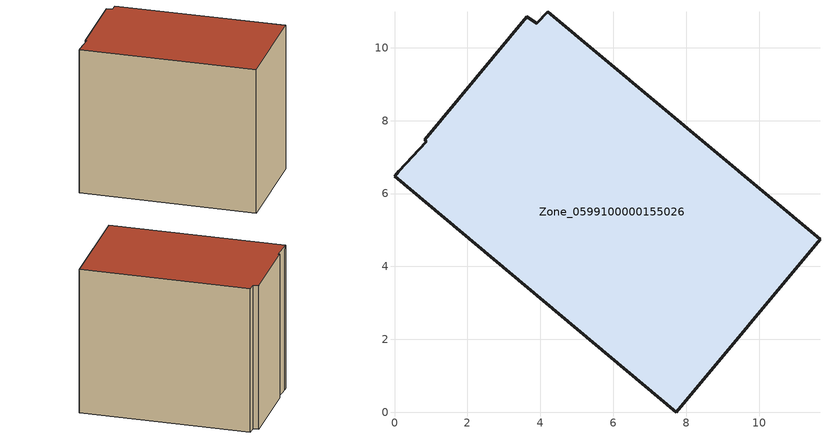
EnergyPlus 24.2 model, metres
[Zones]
Zone_0599100000155026
 floor ground (C_G): 0.12,6.62 0.88,7.43 0.83,7.48 3.63,10.85 3.9,10.67 4.2,10.99 11.67,4.74 7.72,0 0,6.48 z0
 wall outside (C_F): 7.72,0 11.67,4.74 4.2,10.99 3.9,10.67 3.63,10.85 0.83,7.48 0.88,7.43 0.12,6.62 0,6.48 7.72,0 z0:8.63
 roof outside (C_R): 0.12,6.62 0,6.48 7.72,0 11.67,4.74 4.2,10.99 3.9,10.67 3.63,10.85 0.83,7.48 0.88,7.43 z8.63
[BUILDING]
Pand.0599100000155026: North Axis=0; Terrain=City; Loads Convergence Tolerance Value=0.04; Temperature Convergence Tolerance Value=0.4; Solar Distribution=FullExterior; Maximum Number of Warmup Days=25; Minimum Number of Warmup Days=1
[Site:Location]
Rotterdam.The.Hague.AP_ZH_NLD Design_Conditions: Latitude=51.96; Longitude=4.45; Time Zone=1; Elevation=-4.5
[SITE:GROUNDTEMPERATURE:BUILDINGSURFACE]
18, 18, 18, 18, 18, 18, 18, 18, 18, 18, 18, 18
[MATERIAL] Thermal Absorptance=0.9; Solar Absorptance=0.7; Visible Absorptance=0.7
Name | Roughness | Thickness | Conductivity | Density | Specific Heat
G.TI.1946-1964 | MediumSmooth | 0.15 | 1 | 540 | 1210
F.TI.1946-1964 | Rough | 0.3 | 0.857143 | 1920 | 840
R.TI.1946-1964 | MediumRough | 0.2 | 0.277778 | 1500 | 1000
[CONSTRUCTION]
C_G: G.TI.1946-1964
C_F: F.TI.1946-1964
C_R: R.TI.1946-1964
[ZONE]
Zone_0599100000155026: Type=1; Multiplier=1; Ceiling Height=Autocalculate; Volume=Autocalculate; Floor Area=autocalculate; Part of Total Floor Area=Yes
[ZONEINFILTRATION:DESIGNFLOWRATE]
Infil_Zone_0599100000155026: Zone or ZoneList or Space or SpaceList=Zone_0599100000155026; Schedule=AlwaysOn; Design Flow Rate Calculation Method=Flow/Area; Flow Rate per Floor Area=0.003; Constant Term Coefficient=1; Temperature Term Coefficient=0; Velocity Term Coefficient=0; Velocity Squared Term Coefficient=0
[HVACTEMPLATE:ZONE:IDEALLOADSAIRSYSTEM]
Zone_0599100000155026: Maximum Heating Supply Air Temperature=50; Minimum Cooling Supply Air Temperature=13; Maximum Heating Supply Air Humidity Ratio=0.0156; Minimum Cooling Supply Air Humidity Ratio=0.0077; Heating Limit=NoLimit; Cooling Limit=NoLimit; Dehumidification Control Type=ConstantSensibleHeatRatio; Cooling Sensible Heat Ratio=0.7; Dehumidification Setpoint=60; Humidification Control Type=None; Humidification Setpoint=30; Outdoor Air Method=None; Outdoor Air Flow Rate per Person=0.00944; Outdoor Air Flow Rate per Zone Floor Area=0; Outdoor Air Flow Rate per Zone=0; Demand Controlled Ventilation Type=None; Outdoor Air Economizer Type=NoEconomizer; Heat Recovery Type=None; Sensible Heat Recovery Effectiveness=0.7; Latent Heat Recovery Effectiveness=0.65
[ZONECONTROL:THERMOSTAT]
ThermostatControl_Zone_0599100000155026: Zone or ZoneList=Zone_0599100000155026; Control Type Schedule=DualSetpointControlType; Control 1=Thermostat_Zone_0599100000155026; Temperature Difference Between Cutout And Setpoint=0
[THERMOSTATSETPOINT:DUALSETPOINT]
Thermostat_Zone_0599100000155026: Heating Setpoint Temperature Schedule=HeatingSetpoint_Zone_0599100000155026; Cooling Setpoint Temperature Schedule=CoolingSetpoint_Zone_0599100000155026
[SCHEDULE:COMPACT]
HeatingSetpoint_Zone_0599100000155026: Through: 12/31, For: AllDays, Until: 24:00, 21
CoolingSetpoint_Zone_0599100000155026: Through: 12/31, For: AllDays, Until: 24:00, 24
DualSetpointControlType: Through: 12/31, For: AllDays, Until: 24:00, 4
AlwaysOn: Through: 12/31, For: AllDays, Until: 24:00, 1
